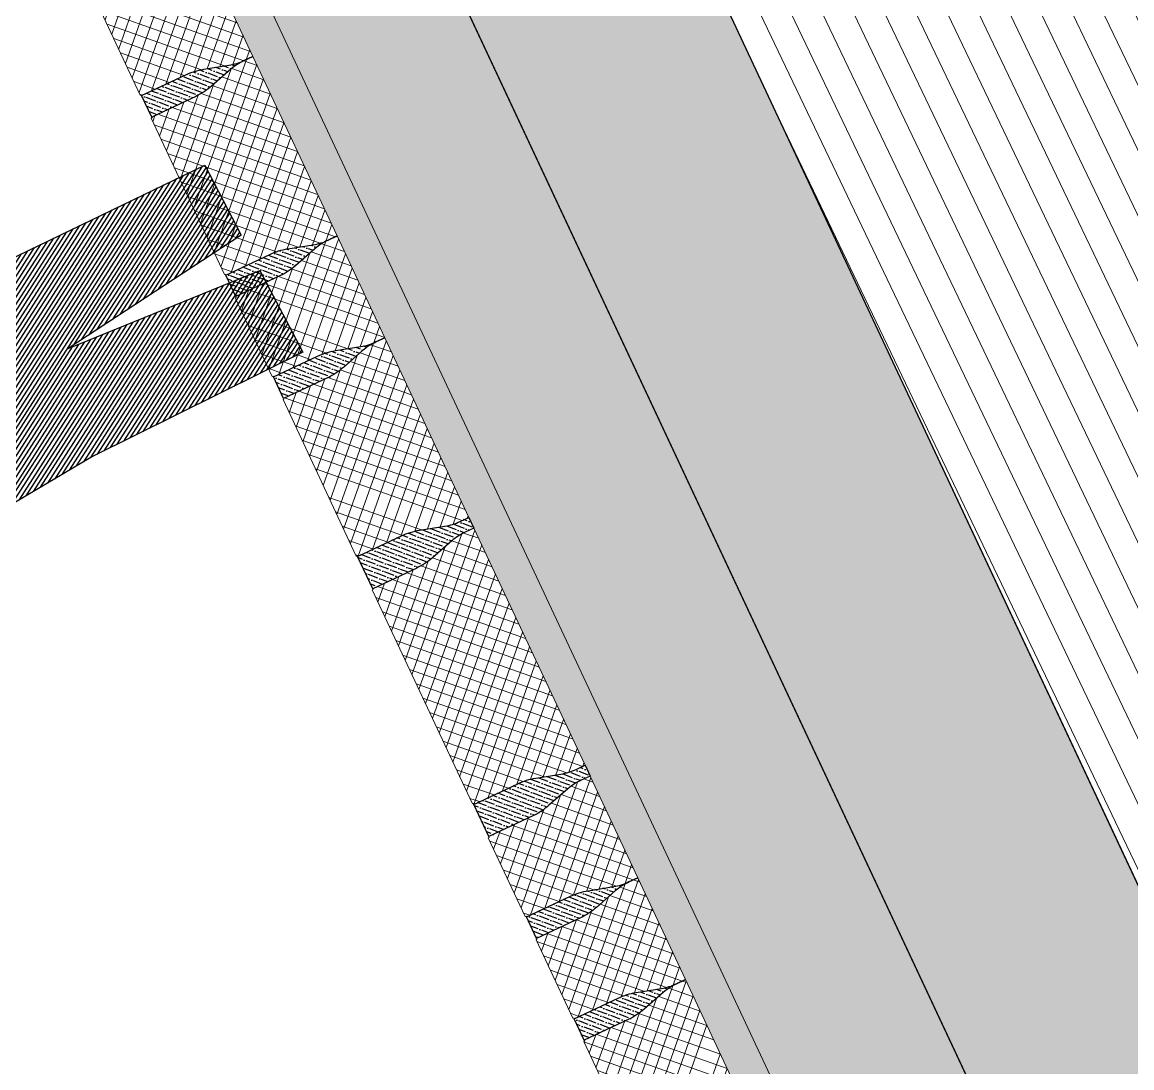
# Model space of a CAD drawing. Header units: metres. Extents: x 678805 to 1359287, y 2747329 to 5497370.
# Drawn here: x 679530.675 to 679531.612, y 2747450.592 to 2747451.475 of the extents above; entities that cross this region are included whole.
import ezdxf

# ---------------------------------------------------------------- set-up
doc = ezdxf.new("R2010")
doc.units = ezdxf.units.M
doc.layers.add('02-L-Waterfeatures 01', color=7, linetype='Continuous', true_color=0x4da6ff)
doc.layers.add('XREF_MON_WATERFEATURE$0$EIT_3 TR sorra', color=7, linetype='Continuous', true_color=0xd8ceb0)
doc.layers.add('XREF_MON_WATERFEATURE$0$-aux', color=50, linetype='Continuous', plot=False)
doc.layers.add('XREF_MON_WATERFEATURE$0$00_Aux', color=6, linetype='Continuous', plot=False)
doc.layers.add('XREF_MON_WATERFEATURE$0$02-L-projecció', color=7, linetype='Continuous', lineweight=5, true_color=0x636363)
doc.layers.add('XREF_MON_WATERFEATURE$0$3-TR tot_u', color=7, linetype='Continuous', lineweight=5, true_color=0x787878)
for name, color, linetype, lineweight in [('XREF_MON_WATERFEATURE$0$02-L-seccionat', 6, 'Continuous', 5), ('XREF_MON_WATERFEATURE$0$3-TR Formigó', 252, 'Continuous', 0), ('XREF_MON_WATERFEATURE$0$3-TR terra compactada', 45, 'Continuous', 0), ('XREF_MON_WATERFEATURE$0$3-TR Tot-u', 37, 'Continuous', 0)]:
    doc.layers.add(name, color=color, linetype=linetype, lineweight=lineweight)
doc.layers.add('XREF_MON_WATERFEATURE$0$03-BK PERSONATGES', color=7, linetype='Continuous')
pattern_1 = [(44.99999999999999, (-9.313225746154785e-10, -4.656612873077393e-10), (-0.006735192090801862, 0.006735192090801865), []), (134.9999999999999, (-9.313225746154785e-10, -4.656612873077393e-10), (-0.006735192090801865, -0.006735192090801862), [])]
pattern_2 = [(43.98579928974752, (14.01263500656933, -101.1524616400711), (0.00192727512556013, 0.006603891924047489), [0.008532812500000061, -0.001706562500000013, 0, -0.001706562500000013])]

# ---------------------------------------------------------------- blocks, each defined once
blk = doc.blocks.new('XREF_MON_WATERFEATURE$0$General Section WaterFalls')
at = {"layer": 'XREF_MON_WATERFEATURE$0$3-TR Formigó'}
h = blk.add_hatch(dxfattribs=at)
h.set_pattern_fill('ANSI37', color=256, scale=0.002999999999999999, angle=-18.27604261022104, style=0)
h.set_pattern_definition(pattern_1)
edge = h.paths.add_edge_path()
edge.add_line((43.13285222649574, -31.16052393056452), (43.13291612892574, -31.15232840087189))
edge.add_arc((43.08450004225597, -31.15195087622851), 0.04841755882590122, -0.4467548583182131, 15.55226428892074)
edge.add_line((43.1311448533088, -31.13896929239854), (43.12536010330892, -31.11818382084884))
edge.add_arc((43.18041241681203, -31.10286236251704), 0.05714459127142179, 179.5532515570036, 195.5522706349158, ccw=False)
edge.add_line((43.12326956354082, -31.10241679660976), (43.123590221138, -31.0612927726875))
edge.add_line((43.12359022116289, -31.06129277404398), (43.12279303969854, -31.06128655787553))
edge.add_line((43.12279303977266, -31.06128655700013), (43.12279962172583, -31.06044250671))
edge.add_line((43.12279962189496, -31.060442507267), (42.97697818343337, -31.05930548423643))
edge.add_line((42.976978182327, -31.05930548417382), (42.97697160244275, -31.06014953710881))
edge.add_line((42.97697160299867, -31.06014953739941), (42.97617442104441, -31.06014331714598))
edge.add_line((42.97617442114279, -31.06014331709594), (42.97585376307611, -31.10126734429593))
edge.add_arc((42.91871091444045, -31.10082178050652), 0.05714458558764935, -16.445766243177218, -0.44674713627517804, ccw=False)
edge.add_line((42.9735176092945, -31.11699984921142), (42.9674094409357, -31.13769259237367))
edge.add_arc((43.01384613895789, -31.15139997424558), 0.04841755093333631, 163.5542296089313, 179.5532487032461)
edge.add_line((42.9654300599359, -31.1510224530939), (42.96536615584776, -31.15921798223892))
edge.add_line((42.9653661553748, -31.15921798208728), (43.13285222635702, -31.16052393053329))
h = blk.add_hatch(dxfattribs=at)
h.set_pattern_fill('ANSI37', color=256, scale=0.002999999999999999, angle=-18.27604261022104, style=0)
h.set_pattern_definition(pattern_1)
edge = h.paths.add_edge_path()
edge.add_line((43.22781239589676, -31.16126793436706), (43.22787630079419, -31.15307240499891))
edge.add_arc((43.17946020932868, -31.15269488980994), 0.04841756340331319, -0.4467438658289858, 15.55227527998455)
edge.add_line((43.22610502270982, -31.13971329526976), (43.22032027322717, -31.11892782438127))
edge.add_arc((43.27537258714437, -31.1036063679494), 0.05714459068712686, 179.5532502593328, 195.5522693413966, ccw=False)
edge.add_line((43.21822973433882, -31.10316080087796), (43.21855039245323, -31.06203677761691))
edge.add_line((43.21855039196089, -31.06203677877784), (43.21775321067805, -31.06203056168854))
edge.add_line((43.21775321103632, -31.06203056126833), (43.21775979287895, -31.06118651094169))
edge.add_line((43.21775979176164, -31.06118651106954), (43.14446422574035, -31.06061499996333))
edge.add_line((43.14446422690526, -31.06061500078067), (43.14445764466003, -31.06145905195515))
edge.add_line((43.14445764385164, -31.06145905097947), (43.14366046256063, -31.06145283094508))
edge.add_line((43.14366046339273, -31.06145283067599), (43.1433398056222, -31.10257685846419))
edge.add_arc((43.08619695762172, -31.1021312973462), 0.05714458413136875, -16.44576432809248, -0.44674519530951784, ccw=False)
edge.add_line((43.14100365154445, -31.11830936418846), (43.13489548226581, -31.13900210753733))
edge.add_arc((43.18133218213916, -31.15270948642865), 0.04841755137164028, 163.5542329003365, 179.5532520194679)
edge.add_line((43.13291610172018, -31.15233196807094), (43.13285219921514, -31.16052749724838))
edge.add_line((43.13285219948739, -31.16052749683149), (43.22781239626472, -31.16126793424156))
h = blk.add_hatch(dxfattribs=at)
h.set_pattern_fill('ANSI37', color=256, scale=0.002999999999999999, angle=-18.27604261022104, style=0)
h.set_pattern_definition(pattern_1)
edge = h.paths.add_edge_path()
edge.add_line((43.32277265004814, -31.16200130293146), (43.32283655494556, -31.15380577356331))
edge.add_arc((43.27442046441138, -31.15342826023698), 0.04841756329248895, -0.4467438236486732, 15.55227535667759)
edge.add_line((43.32106527825817, -31.14044666546397), (43.31528052877552, -31.11966119457549))
edge.add_arc((43.37033284176141, -31.10433973814361), 0.05714459068712686, 179.5532502593328, 195.5522693413966, ccw=False)
edge.add_line((43.31318998849019, -31.10389417037368), (43.31351064660461, -31.06277014711263))
edge.add_line((43.3135106456466, -31.06277014873922), (43.31271346436377, -31.06276393164992))
edge.add_line((43.3127134651877, -31.06276393169537), (43.31272004703033, -31.06191988136873))
edge.add_line((43.31272004684433, -31.06191988103092), (43.23942448082305, -31.06134836992471))
edge.add_line((43.23942448105663, -31.06134837004356), (43.2394178988114, -31.06219242121804))
edge.add_line((43.23941789846867, -31.06219242094085), (43.23862071717767, -31.06218620090646))
edge.add_line((43.23862071754411, -31.06218620110303), (43.23830005977358, -31.10331022889123))
edge.add_arc((43.18115721270442, -31.10286466730759), 0.05714458402054452, -16.445764324364518, -0.44674515957092353, ccw=False)
edge.add_line((43.23596390662715, -31.11904273368418), (43.22985573734851, -31.13973547703305))
edge.add_arc((43.27629243629053, -31.15344285685569), 0.04841755137164028, 163.5542329003365, 179.5532520194679)
edge.add_line((43.22787635633722, -31.15306533779949), (43.22781245383217, -31.16126086697694))
edge.add_line((43.22781245410442, -31.16126086609438), (43.32277265088175, -31.16200130350445))
h = blk.add_hatch(dxfattribs=at)
h.set_pattern_fill('ANSI37', color=256, scale=0.002999999999999999, angle=-18.27604261022104, style=0)
h.set_pattern_definition(pattern_1)
edge = h.paths.add_edge_path()
edge.add_line((43.5540023627691, -31.16380428872071), (43.5540662671138, -31.15560875917003))
edge.add_arc((43.50565017946064, -31.15523124160245), 0.04841755849467181, -0.4467466283651467, 15.55227254300524)
edge.add_line((43.55229499004781, -31.14224965125322), (43.54651024060065, -31.12146417988606))
edge.add_arc((43.60156255681068, -31.10614272183739), 0.05714459440099222, 179.553250484846, 195.5522696561451, ccw=False)
edge.add_line((43.54441969934851, -31.10569715569727), (43.54474035738787, -31.06457313192104))
edge.add_line((43.5447403579019, -31.064573132433), (43.54394317695478, -31.06456691692577))
edge.add_line((43.54394317697734, -31.06456691632047), (43.54394975790013, -31.06372286618046))
edge.add_line((43.54394975770265, -31.06372286612168), (43.3443843754447, -31.06216678298081))
edge.add_line((43.34438437549397, -31.06216678302735), (43.34437779328423, -31.06301083372314))
edge.add_line((43.34437779383734, -31.06301083369181), (43.34358061335971, -31.06300461490684))
edge.add_line((43.34358061244711, -31.06300461525097), (43.34325995426581, -31.10412864094192))
edge.add_arc((43.28611709689721, -31.10368307959288), 0.05714459453390366, -16.445762793266, -0.44674364543789125, ccw=False)
edge.add_line((43.34092380153015, -31.11986114876345), (43.33481563165923, -31.14055389093591))
edge.add_arc((43.38125233352184, -31.15426126867533), 0.04841755342405468, 163.5542355793745, 179.5532547029849)
edge.add_line((43.33283625217155, -31.15388375148177), (43.3327723488927, -31.16207928040367))
edge.add_line((43.33277234807611, -31.16207928117365), (43.55400236222693, -31.16380428903222))
h = blk.add_hatch(dxfattribs=at)
h.set_pattern_fill('ANSI37', color=256, scale=0.002999999999999999, angle=-18.27604261022104, style=0)
h.set_pattern_definition(pattern_1)
edge = h.paths.add_edge_path()
edge.add_line((43.73148810397834, -31.16519170696847), (43.73155200640833, -31.15699617727584))
edge.add_arc((43.68313591880724, -31.15661865239963), 0.04841755882590122, -0.4467548583182131, 15.55226428892074)
edge.add_line((43.72978073125705, -31.14363706856966), (43.72399598125718, -31.12285159701996))
edge.add_arc((43.77904829382896, -31.10753013892099), 0.05714459101218528, 179.5532511125338, 195.5522702470631, ccw=False)
edge.add_line((43.72190544009209, -31.10708457417786), (43.72222609768927, -31.0659605502556))
edge.add_line((43.72222609771416, -31.06596054928377), (43.72142891624981, -31.06595433311533))
edge.add_line((43.72142891678959, -31.06595433410257), (43.72143549874276, -31.06511028381244))
edge.add_line((43.72143549891189, -31.06511028343812), (43.57561406045031, -31.06397326040754))
edge.add_line((43.57561406027526, -31.06397326104343), (43.575607480391, -31.06481731397842))
edge.add_line((43.57560748048127, -31.06481731310487), (43.57481029852701, -31.06481109285144))
edge.add_line((43.57481029815972, -31.06481109233573), (43.57448964009304, -31.10593511953573))
edge.add_arc((43.51734679099172, -31.10548955667764), 0.0571445857302265, -16.445765776522194, -0.4467466918054015, ccw=False)
edge.add_line((43.57215348631144, -31.12166762561537), (43.56604531795263, -31.14236036877762))
edge.add_arc((43.61248201550916, -31.15606775181368), 0.04841755091846363, 163.5542290581637, 179.5532481786626)
edge.add_line((43.56406593648717, -31.15569022856653), (43.56400203239903, -31.16388575771155))
edge.add_line((43.56400203239173, -31.16388575779274), (43.73148810337396, -31.16519170623874))
h = blk.add_hatch(dxfattribs=at)
h.set_pattern_fill('ANSI37', color=256, scale=0.002999999999999999, angle=-18.27604261022104, style=0)
h.set_pattern_definition(pattern_1)
edge = h.paths.add_edge_path()
edge.add_line((43.82644827477634, -31.16593564068899), (43.82651217967376, -31.15774011132083))
edge.add_arc((43.7780960877426, -31.15736259706318), 0.04841756329248895, -0.4467438236486732, 15.55227535667759)
edge.add_line((43.82474090158939, -31.14438100205734), (43.81895615210674, -31.12359553116886))
edge.add_arc((43.87400846555829, -31.10827407473698), 0.05714459042789036, 179.553249814863, 195.5522689535439, ccw=False)
edge.add_line((43.81686561135575, -31.10782850789838), (43.81718626947016, -31.06670448463733))
edge.add_line((43.81718626990914, -31.06670448603109), (43.81638908862631, -31.06669826894179))
edge.add_line((43.81638908851892, -31.06669826898724), (43.81639567036154, -31.0658542186606))
edge.add_line((43.81639567110687, -31.06585421832278), (43.74310010508559, -31.06528270721658))
edge.add_line((43.74310010438785, -31.0652827071026), (43.74309352214262, -31.06612675827707))
edge.add_line((43.74309352226555, -31.06612675776705), (43.74229634097455, -31.06612053773267))
edge.add_line((43.74229634087533, -31.0661205383949), (43.7419756831048, -31.1072445661831))
edge.add_arc((43.68483283603564, -31.10679900413379), 0.05714458402054452, -16.445764324364518, -0.44674515957092353, ccw=False)
edge.add_line((43.73963952902704, -31.12297707074322), (43.7335313597484, -31.14366981409209))
edge.add_arc((43.77996805869043, -31.15737719321623), 0.04841755135676758, 163.554232349569, 179.5532514948844)
edge.add_line((43.7315519801341, -31.15699967439286), (43.73148807762905, -31.16519520357031))
edge.add_line((43.73148807743564, -31.16519520338625), (43.82644827421297, -31.16593564079631))
h = blk.add_hatch(dxfattribs=at)
h.set_pattern_fill('ANSI37', color=256, scale=0.002999999999999999, angle=-18.27604261022104, style=0)
h.set_pattern_definition(pattern_1)
edge = h.paths.add_edge_path()
edge.add_line((43.9939343445003, -31.16724158963189), (43.9939982469303, -31.15904605993925))
edge.add_arc((43.94558216119185, -31.1586685355287), 0.04841755882590122, -0.4467548583182131, 15.55226428892074)
edge.add_line((43.99222697271034, -31.14568695193157), (43.98644222271047, -31.12490148038187))
edge.add_arc((44.04149453621358, -31.10958002274856), 0.05714459110889258, 179.5532510767952, 195.5522701820825, ccw=False)
edge.add_line((43.98435168154538, -31.10913445707411), (43.98467233914256, -31.06801043315184))
edge.add_line((43.98467233963311, -31.06801043334417), (43.98387515816876, -31.06800421717573))
edge.add_line((43.98387515777722, -31.06800421653315), (43.98388173973039, -31.06716016624302))
edge.add_line((43.98388174036518, -31.06716016680002), (43.8380603019036, -31.06602314376945))
edge.add_line((43.83806030126289, -31.06602314254269), (43.83805372137863, -31.06686719547768))
edge.add_line((43.8380537214689, -31.06686719600111), (43.83725653951463, -31.06686097574768))
edge.add_line((43.83725654100999, -31.06686097569764), (43.83693588294332, -31.10798500289764))
edge.add_arc((43.77979303337634, -31.10753944003955), 0.05714458561940226, -16.445765772794118, -0.4467466560668072, ccw=False)
edge.add_line((43.83459972823039, -31.12371750921011), (43.82849155987158, -31.14441025237236))
edge.add_arc((43.87492825742811, -31.15811763331294), 0.0484175508021077, 163.5542290625637, 179.5532482208429)
edge.add_line((43.82651217887178, -31.15774011239409), (43.82644827478364, -31.16593564153912))
edge.add_line((43.82644827477634, -31.16593564068899), (43.99393434575857, -31.16724158913499))
h = blk.add_hatch(dxfattribs=at)
h.set_pattern_fill('ANSI37', color=256, scale=0.002999999999999999, angle=-18.27604261022104, style=0)
h.set_pattern_definition(pattern_1)
edge = h.paths.add_edge_path()
edge.add_line((44.21516436059028, -31.16896657226607), (44.21522826493499, -31.16077104271539))
edge.add_arc((44.16681217821315, -31.1603935258463), 0.04841755849467181, -0.4467466283651467, 15.55227254300524)
edge.add_line((44.21345698833466, -31.14741193503141), (44.2076722388875, -31.12662646366425))
edge.add_arc((44.26272455556318, -31.11130500514992), 0.05714459466022873, 179.5532509293158, 195.5522700439978, ccw=False)
edge.add_line((44.20558169856668, -31.11085943970829), (44.20590235660603, -31.06973541593206))
edge.add_line((44.20590235572308, -31.06973541527987), (44.20510517477596, -31.06972919977264))
edge.add_line((44.20510517572984, -31.06972920009866), (44.20511175665263, -31.06888514995865))
edge.add_line((44.20511175692081, -31.06888514989987), (44.00554637466286, -31.067329066759))
edge.add_line((44.00554637424648, -31.0673290672712), (44.00553979203674, -31.068173117967))
edge.add_line((44.00553979212418, -31.06817311816849), (44.00474261164655, -31.06816689938352))
edge.add_line((44.00474261119962, -31.06816689902917), (44.00442195301832, -31.10929092472011))
edge.add_arc((43.94727909518406, -31.10884536383674), 0.05714459453390366, -16.445762793266, -0.44674364543789125, ccw=False)
edge.add_line((44.00208580028266, -31.12502343161032), (43.99597763041174, -31.14571617378278))
edge.add_arc((44.04241433227435, -31.15942355128936), 0.04841755342405468, 163.5542355793745, 179.5532547029849)
edge.add_line((43.99399824999273, -31.15904603525996), (43.99393434671388, -31.16724156418186))
edge.add_line((43.99393434682861, -31.16724156495184), (44.21516436097944, -31.16896657281041))
at = {"layer": 'XREF_MON_WATERFEATURE$0$3-TR terra compactada'}
h = blk.add_hatch(dxfattribs=at)
h.set_pattern_fill('LINE', color=256, scale=0.007499999999999998)
h.set_pattern_definition([(359.9999999999999, (-1.593222050461918, -1.450000001117587), (3.469446951953614e-18, 0.0238125), [])])
edge = h.paths.add_edge_path(flags=16)
edge.add_arc((87.91270721703768, -34.89102650922723), 0.03000000000000113, 0, 360)
h.paths.add_polyline_path([(60.86794612370431, -34.06345526850782), (60.86794612370431, -34.8165326055605), (77.28848761087283, -34.81653260439634), (77.28848760994151, -35.96653260430321), (94.02980208816007, -35.96653260337189), (94.02346620196477, -34.53352967253886), (88.77741158520803, -34.42881766473874), (88.7764219455421, -34.4783984052483), (88.67512278445065, -34.8564527768176), (84.06023222394288, -34.76436978625134), (83.96552849235013, -34.41241660504602), (83.95774579746649, -34.38224918977357), (83.95875280490145, -34.33179827523418), (79.98875382728875, -34.25026744417846), (79.98875382775441, -35.78771875007078), (77.43852502759546, -35.78771875007078), (77.43852502852678, -35.43748732609674), (78.61814005719498, -35.43770227907225), (78.05505687510595, -33.4629564518109), (67.10211191978306, -33.3788115279749), (67.01179703883827, -33.17811179091223), (66.85097349714488, -33.17687627975829), (63.56725041614845, -33.15126436809078), (63.56725041707978, -34.70336046814919), (61.01713174395263, -34.70336046768352), (61.01713174441829, -34.35336060426198), (62.10765844490379, -34.35336060402915), (61.58575402200222, -32.50950451311655), (50.6815704330802, -32.42573419259861), (50.59114177431911, -32.2250335814897), (50.42511908290908, -32.2237581287045), (47.14811543934047, -32.19819437991828), (47.14721526950598, -33.38156245509163), (44.99754665372893, -33.38156245509163), (44.99754665279761, -33.03156259073876), (45.56926759378985, -33.03156259120442), (45.14311256445944, -31.55625739693642), (34.2616229839623, -31.47266142093576), (34.17091776337475, -31.2719586850144), (34.00475173024461, -31.27068213094026), (30.72633214015514, -31.24511096207425), (30.72633214108646, -32.37863686797209), (28.57621343620121, -32.37863686820492), (28.57621343526989, -32.02863700361922), (29.14793437626213, -32.02863700361922), (28.72177934786305, -30.55333180958405), (17.8412764519453, -30.4697434140835), (17.68143947003409, -31.50181839196011), (28.27606689184904, -31.50181839149445), (28.27606689091772, -32.61037793336436), (44.44740463607013, -32.61037793196738), (44.44740463700145, -34.06345526920632)])
at = {"layer": 'XREF_MON_WATERFEATURE$0$3-TR Tot-u'}
h = blk.add_hatch(dxfattribs=at)
h.set_pattern_fill('EARTH', color=256, scale=0.004999999999999998, angle=-84.07414778341365)
h.set_pattern_definition([(275.9258522165863, (44.29588295286521, -32.63154151011258), (0.03485825126725671, -0.02830242601949161), [0.03175, -0.03175]), (275.9258522165863, (44.30772558040917, -32.63031229283661), (0.03485825126725671, -0.02830242601949161), [0.03175, -0.03175]), (275.9258522165863, (44.31956820748746, -32.62908307556063), (0.03485825126725671, -0.02830242601949161), [0.03175, -0.03175]), (5.925852216586345, (44.32392548862845, -32.63262087898329), (0.02830242601949161, 0.03485825126725671), [0.03174999999999994, -0.03174999999999994]), (5.925852216586345, (44.32515470543876, -32.64446350559592), (0.02830242601949161, 0.03485825126725671), [0.03174999999999994, -0.03174999999999994]), (5.925852216586345, (44.3263839231804, -32.65630613290705), (0.02830242601949161, 0.03485825126725671), [0.03174999999999994, -0.03174999999999994])])
h.paths.add_polyline_path([(34.26260966900736, -31.4726690009702), (45.14311256445944, -31.55625739693642), (45.22670621238649, -31.85156099428423), (45.99745839787647, -31.85156254423782), (45.99745968589559, -31.56282083503902), (45.37285237573087, -31.55802235053852), (45.31806802144274, -31.35759557317942), (34.17091776337475, -31.2719586850144)])
at = {"layer": 'XREF_MON_WATERFEATURE$0$3-TR tot_u'}
h = blk.add_hatch(dxfattribs=at)
h.set_pattern_fill('AR-CONC', color=256, scale=0.0002499999999999997, angle=90.27678088138283)
h.set_pattern_definition([(158.5528234916038, (-5.539041012525558e-06, -0.1028410240542144), (-0.01071414020334408, 0.04444703537656459), [0.004762499999999992, -0.05238749999999992]), (103.5528234916037, (-5.539041012525558e-06, -0.1028410240542144), (-0.042478511822929, -0.02355052202099124), [0.00380999999999999, -0.04191014604249986]), (209.0042681916038, (-0.000898381695151329, -0.09913711715489626), (-0.05319265014223657, 0.02089651386113734), [0.004047502199999994, -0.04452256114999994]), (154.7370234916037, (-0.01204552920535207, -0.1068818944040686), (-0.01159854796105582, 0.06759205884945055), [0.007143749999999993, -0.07858124999999992]), (205.1883811016037, (-0.01301207952201366, -0.1012492310255766), (-0.07752613342460271, 0.03658516449488297), [0.006071255784999993, -0.06678390203999988]), (99.73697466160377, (-0.01204552920535207, -0.1068818944040686), (-0.07752613342278562, 0.03658516449904599), [0.005714991767499993, -0.0628649329799999]), (129.5528234916038, (-0.0110559668391943, -0.09985168324783444), (0.01217751511735449, 0.04406843003303181), [0.004762499999999995, -0.05238749999999995]), (74.55282349160389, (-0.0110559668391943, -0.09985168324783444), (-0.04856998646426811, -3.622266203678892e-06), [0.003809999999999994, -0.04190999999999991]), (180.0042684916038, (-0.01004117308184505, -0.0961793134920299), (-0.03639247154533939, 0.04406480761108347), [0.004047502199999996, -0.04452248439999996]), (146.0528234916038, (-5.539041012525558e-06, -0.1028410240542144), (-0.02028587552938745, -0.005993882991116794), [0, -0.04140199999999994, 0, -0.04254499999999994, 0, -0.04206874999999994]), (116.0528234916039, (-5.539041012525558e-06, -0.1028410240542144), (-0.02905871588294157, 0.007867938773241594), [0, -0.02425699999999996, 0, -0.04044949999999992, 0, -0.01603374999999996]), (76.05282349160386, (0.004500031471252441, -0.1162656124215573), (-0.009427757665139926, 0.03259170348029379), [0, -0.01587499999999993, 0, -0.04952999999999986, 0, -0.06572249999999971]), (66.05282349160387, (0.006520467810332775, -0.1222856075037271), (-0.01780916575072015, 0.03308521069580599), [0, -0.02063749999999998, 0, -0.03289299999999997, 0, -0.04667249999999996])])
h.paths.add_polyline_path([(45.31806802144274, -31.35759557317942), (45.49559780023992, -31.2089550034143), (34.10312230791897, -31.12143342685886), (34.17091776337475, -31.2719586850144)])
at = {"layer": 'XREF_MON_WATERFEATURE$0$EIT_3 TR sorra'}
h = blk.add_hatch(dxfattribs=at)
h.set_pattern_fill('ANSI36', color=256, scale=0.001075000000000009, angle=-1.01420071025247, style=0, double=1)
h.set_pattern_definition([(43.98579928974752, (13.15155288716778, -101.145744050853), (0.00192727512556013, 0.006603891924047489), [0.008532812500000061, -0.001706562500000013, 0, -0.001706562500000013])])
edge = h.paths.add_edge_path()
edge.add_line((43.13285219902173, -31.16052749659866), (43.13291610248209, -31.15233196675591))
edge.add_arc((43.08450002269819, -31.15195444854908), 0.04841755254129393, -0.4467478355714435, 15.55227133748934)
edge.add_line((43.1311448267661, -31.13897285982966), (43.12536007874375, -31.11818738451946))
edge.add_arc((43.18041239399463, -31.10286592296325), 0.0571445943123871, 179.5532539535203, 195.5522730879311, ccw=False)
edge.add_line((43.12326953699812, -31.10242036101408), (43.12359022370323, -31.06129284182592))
edge.add_line((43.12359022349119, -31.06129284179769), (43.14366049221105, -31.06144933900181))
edge.add_line((43.1436604927294, -31.06144933914766), (43.14333980594922, -31.10257685782063))
edge.add_arc((43.08619694551453, -31.10213129408658), 0.05714459736739348, -16.445766153051807, -0.4467470114216212, ccw=False)
edge.add_line((43.14100365107879, -31.11830936651677), (43.13489548278687, -31.13900210724911))
edge.add_arc((43.18133217329159, -31.15270948829129), 0.0484175437761339, 163.5542276742587, 179.5532468264947)
edge.add_line((43.13291610218585, -31.1523319655098), (43.13285219964939, -31.16052749663847))
h = blk.add_hatch(dxfattribs=at)
h.set_pattern_fill('ANSI36', color=256, scale=0.001075000000000009, angle=-1.01420071025247, style=0, double=1)
h.set_pattern_definition([(43.98579928974752, (13.41399912862107, -101.1477939335164), (0.00192727512556013, 0.006603891924047489), [0.008532812500000061, -0.001706562500000013, 0, -0.001706562500000013])])
edge = h.paths.add_edge_path()
edge.add_line((43.2278123726137, -31.16127143194899), (43.22787627434494, -31.15307590251599))
edge.add_arc((43.17946018883958, -31.15269838552922), 0.04841755694313247, -0.4467460378408971, 15.55227308225353)
edge.add_line((43.22610499709845, -31.13971679517999), (43.2203202490406, -31.11893132034847))
edge.add_arc((43.27537256432697, -31.10360986390151), 0.05714459230026574, 179.553249723254, 195.5522688195209, ccw=False)
edge.add_line((43.21822970826179, -31.10316429752856), (43.21855039415761, -31.06203677856353))
edge.add_line((43.21855039522052, -31.06203677784652), (43.23862066433889, -31.06219327273025))
edge.add_line((43.23862066399306, -31.06219327286817), (43.23829997677889, -31.10332079434021))
edge.add_arc((43.1811571274884, -31.10287523129955), 0.0571445857302265, -16.445765776522194, -0.4467466918054015, ccw=False)
edge.add_line((43.23596382280812, -31.11905329953879), (43.22985565437017, -31.13974604071331))
edge.add_arc((43.27629235107452, -31.15345342457294), 0.04841755062626109, 163.5542268638936, 179.5532459959682)
edge.add_line((43.22787627298385, -31.15307590039447), (43.22781237181349, -31.16127143295509))
h = blk.add_hatch(dxfattribs=at)
h.set_pattern_fill('ANSI36', color=256, scale=0.001075000000000009, angle=-1.01420071025247, style=0, double=1)
h.set_pattern_definition([(43.98579928974752, (13.61391927814111, -101.1493457132019), (0.00192727512556013, 0.006603891924047489), [0.008532812500000061, -0.001706562500000013, 0, -0.001706562500000013])])
edge = h.paths.add_edge_path()
edge.add_line((43.33277232060209, -31.1620827736333), (43.32277262663016, -31.16200480284852))
edge.add_line((43.32277262629941, -31.16200480377302), (43.32283652839777, -31.15380927397086))
edge.add_arc((43.27442044671625, -31.15343175199814), 0.04841755279407357, -0.4467514048749424, 15.55226774490095)
edge.add_line((43.32106525218114, -31.14045016700402), (43.31528050268624, -31.1196646916979))
edge.add_arc((43.37033281335607, -31.10434323456138), 0.05714458736414182, 179.5532512957519, 195.5522704501285, ccw=False)
edge.add_line((43.31318996241316, -31.10389766958542), (43.31351064822984, -31.06277014863266))
edge.add_line((43.31351064844057, -31.06277014873922), (43.34358061285739, -31.06300461484583))
edge.add_line((43.34358061337844, -31.06300461478531), (43.34325992660644, -31.10413213640338))
edge.add_arc((43.28611707221717, -31.10368657344952), 0.05714459073350465, -16.445765473899826, -0.44674634346989706, ccw=False)
edge.add_line((43.34092377265915, -31.11986464215443), (43.33481560433174, -31.14055738336545))
edge.add_arc((43.38125229859725, -31.15426476113498), 0.04841754612075075, 163.5542325475677, 179.553251692707)
edge.add_line((43.33283622423187, -31.15388724254444), (43.33277232081107, -31.16208277338106))
edge.add_line((43.33277232060209, -31.1620827736333), (43.32277262663016, -31.16200480284852))
h = blk.add_hatch(dxfattribs=at)
h.set_pattern_fill('ANSI36', color=256, scale=0.001075000000000009, angle=-1.01420071025247, style=0, double=1)
h.set_pattern_definition([(43.98579928974752, (13.84514898993075, -101.1511486959644), (0.00192727512556013, 0.006603891924047489), [0.008532812500000061, -0.001706562500000013, 0, -0.001706562500000013])])
edge = h.paths.add_edge_path()
edge.add_line((43.56400203239173, -31.1638857582584), (43.5540023384198, -31.16380778747362))
edge.add_line((43.55400233808905, -31.16380778606981), (43.55406624018741, -31.15561225626766))
edge.add_arc((43.50565015943721, -31.15523473615758), 0.04841755279407357, -0.4467514048749424, 15.55226774490095)
edge.add_line((43.55229496443644, -31.14225315116346), (43.54651021494154, -31.12146767585734))
edge.add_arc((43.60156252468005, -31.10614621825516), 0.05714458762337835, 179.5532517402217, 195.5522708379812, ccw=False)
edge.add_line((43.54441967466846, -31.10570065351203), (43.54474036048514, -31.06457313255926))
edge.add_line((43.54474036069587, -31.064573132433), (43.57481032511269, -31.06480759853961))
edge.add_line((43.57481032470241, -31.06480759894475), (43.57448963793041, -31.10593512056282))
edge.add_arc((43.51734678493813, -31.10548955667764), 0.05714459073350465, -16.445765473899826, -0.44674634346989706, ccw=False)
edge.add_line((43.57215348351747, -31.12166762677953), (43.56604531519006, -31.14236036799055))
edge.add_arc((43.61248200945556, -31.15606774622574), 0.04841754612075075, 163.5542325475677, 179.553251692707)
edge.add_line((43.56406593555585, -31.15569022716954), (43.56400203213505, -31.16388575800616))
edge.add_line((43.56400203239173, -31.1638857582584), (43.5540023384198, -31.16380778747362))
h = blk.add_hatch(dxfattribs=at)
h.set_pattern_fill('ANSI36', color=256, scale=0.001075000000000009, angle=-1.01420071025247, style=0, double=1)
h.set_pattern_definition([(43.98579928974752, (13.7501887655817, -101.1504117564764), (0.00192727512556013, 0.006603891924047489), [0.008532812500000061, -0.001706562500000013, 0, -0.001706562500000013])])
edge = h.paths.add_edge_path()
edge.add_line((43.73148807743564, -31.16519520245492), (43.73155198089601, -31.15699967261218))
edge.add_arc((43.68313589971513, -31.15662215556949), 0.04841755257304683, -0.446747268807744, 15.55227187194372)
edge.add_line((43.72978070471436, -31.14364056708291), (43.723995956692, -31.12285509177271))
edge.add_arc((43.77904827287421, -31.10753362998366), 0.0571445942156798, 179.5532539892588, 195.5522731529117, ccw=False)
edge.add_line((43.72190541494638, -31.10708806756884), (43.72222610165149, -31.06596054838068))
edge.add_line((43.72222610237077, -31.06596054928377), (43.74229637109062, -31.06611704648789))
edge.add_line((43.74229637067765, -31.06611704523675), (43.74197568389748, -31.10724456390973))
edge.add_arc((43.68483282392845, -31.10679900017567), 0.05714459736739348, -16.445766153051807, -0.4467470114216212, ccw=False)
edge.add_line((43.73963952949271, -31.12297707237303), (43.73353136120079, -31.14366981310538))
edge.add_arc((43.77996805170551, -31.15737719461322), 0.0484175439073625, 163.5542282206263, 179.5532473088979)
edge.add_line((43.73155197920278, -31.15699967229739), (43.73148807666632, -31.16519520342606))
h = blk.add_hatch(dxfattribs=at)
h.set_pattern_fill('ANSI36', color=256, scale=0.001075000000000009, angle=-1.01420071025247, style=0, double=1)
h.set_pattern_definition(pattern_2)
edge = h.paths.add_edge_path()
edge.add_line((43.82644825009629, -31.1659391396679), (43.82651215182754, -31.1577436102349))
edge.add_arc((43.77809606632218, -31.15736609278247), 0.04841755708570963, -0.4467455132575356, 15.55227354001481)
edge.add_line((43.8247408750467, -31.14438450243324), (43.81895612698886, -31.12359902760172))
edge.add_arc((43.87400844180956, -31.1082775706891), 0.05714459220355843, 179.5532497589926, 195.5522688845015, ccw=False)
edge.add_line((43.8168655866757, -31.10783200408332), (43.81718627257153, -31.06670448511828))
edge.add_line((43.81718627223745, -31.0667044846341), (43.83725654135582, -31.06686097951784))
edge.add_line((43.83725654194131, -31.06686098035425), (43.83693585472714, -31.10798850182629))
edge.add_arc((43.77979300683364, -31.10754293762147), 0.0571445854768251, -16.4457662394492, -0.44674710053658373, ccw=False)
edge.add_line((43.83459970029071, -31.12372100609355), (43.82849153185276, -31.14441374726806))
edge.add_arc((43.87492822948843, -31.15812113089487), 0.04841755052477783, 163.554227419061, 179.553246562732)
edge.add_line((43.82651215046644, -31.15774360741489), (43.82644824929608, -31.16593913997551))
h = blk.add_hatch(dxfattribs=at)
h.set_pattern_fill('ANSI36', color=256, scale=0.001075000000000009, angle=-1.01420071025247, style=0, double=1)
h.set_pattern_definition(pattern_2)
edge = h.paths.add_edge_path()
edge.add_line((43.99393431888893, -31.16724508651532), (43.9939982223493, -31.15904955667257))
edge.add_arc((43.94558214116842, -31.15867203800008), 0.04841755268387107, -0.4467473109880312, 15.55227179525065)
edge.add_line((43.99222694570199, -31.14569044997916), (43.98644219767963, -31.12490497466895))
edge.add_arc((44.0414945143275, -31.10958351334557), 0.0571445943123871, 179.5532539535203, 195.5522730879311, ccw=False)
edge.add_line((43.98435165686533, -31.10913795046508), (43.98467234357044, -31.06801043127692))
edge.add_line((43.98467234382406, -31.06801043124869), (44.00474261254391, -31.06816692845281))
edge.add_line((44.00474261213094, -31.06816692883149), (44.00442192535077, -31.10929444750446))
edge.add_arc((43.94727906538174, -31.10884888423607), 0.05714459736739348, -16.445766153051807, -0.4467470114216212, ccw=False)
edge.add_line((44.002085770946, -31.1250269562006), (43.99597760265408, -31.14571969693294))
edge.add_arc((44.04241429269314, -31.1594270770438), 0.04841754379100657, 163.5542282250263, 179.5532473510782)
edge.add_line((43.99399822065607, -31.15904955472797), (43.99393431811961, -31.16724508585664))
h = blk.add_hatch(dxfattribs=at)
h.set_pattern_fill('ANSI36', color=256, scale=0.001075000000000009, angle=-1.01420071025247, style=0, double=1)
h.set_pattern_definition([(62.26184189996857, (68.07752234721556, 216.894108738983), (-0.0002408934137096957, 0.006875154421344565), [0.008532812500000075, -0.001706562500000016, 0, -0.001706562500000016])])
h.paths.add_polyline_path([(34.10252279648557, -31.1214288212359), (45.49559780303389, -31.20895500085317), (45.49583161249757, -31.17895582946949), (34.10248376289383, -31.0901877048891)])
at = {"layer": 'XREF_MON_WATERFEATURE$0$-aux'}
for points in [[(43.13285219902173, -31.160527496133), (43.13285219902173, -31.16052749659866), (43.13291610358283, -31.15233196690679, 0.06992251114754273), (43.1311448267661, -31.13897285982966), (43.12536007864401, -31.11818738467991, -0.06992251114800961), (43.12326953699812, -31.10242036101408), (43.12359022349119, -31.06129284179769), (43.1436604927294, -31.06144933914766), (43.14333980577067, -31.10257685789838, -0.0699225111484148), (43.14100365107879, -31.11830936651677), (43.13489548256621, -31.13900210661814, 0.06992251114798485), (43.13291610218585, -31.1523319655098), (43.13285219902173, -31.160527496133), (43.13285219902173, -31.16052749659866)], [(43.22781237168238, -31.16127143334597), (43.2278123726137, -31.16127143194899), (43.22787627344951, -31.15307590342127, 0.06992251114754273), (43.22610499709845, -31.13971679517999), (43.22032024897635, -31.11893132096156, -0.06992251114800961), (43.21822970826179, -31.10316429752856), (43.21855039522052, -31.06203677784652), (43.23862066399306, -31.06219327286817), (43.23829997656867, -31.10332079371437, -0.0699225111484148), (43.23596382280812, -31.11905329953879), (43.22985565382987, -31.13974604057148, 0.06992251114798485), (43.22787627298385, -31.15307590039447), (43.22781237168238, -31.16127143334597), (43.2278123726137, -31.16127143194899)], [(43.33277232060209, -31.1620827736333), (43.32277262629941, -31.16200480377302), (43.32283652853221, -31.15380927314982, 0.06992251114754273), (43.32106525218114, -31.14045016700402), (43.31528050312772, -31.11966469092295, -0.06992251114800961), (43.31318996241316, -31.10389766958542), (43.31351064844057, -31.06277014873922), (43.34358061337844, -31.06300461478531), (43.34325992595404, -31.10413213633001, -0.0699225111484148), (43.34092377265915, -31.11986464215443), (43.33481560414657, -31.14055738388561, 0.06992251114798485), (43.33283622423187, -31.15388724254444), (43.33277232060209, -31.1620827736333), (43.32277262629941, -31.16200480377302)], [(43.56400203239173, -31.1638857582584), (43.55400233808905, -31.16380778606981), (43.55406623985618, -31.15561225777492, 0.06992251114754273), (43.55229496443644, -31.14225315116346), (43.54651021538302, -31.12146767554805, -0.06992251114800961), (43.54441967466846, -31.10570065351203), (43.54474036069587, -31.064573132433), (43.57481032470241, -31.06480759894475), (43.57448963774368, -31.10593512048945, -0.0699225111484148), (43.57215348351747, -31.12166762677953), (43.56604531547055, -31.14236036804505, 0.06992251114798485), (43.56406593555585, -31.15569022716954), (43.56400203239173, -31.1638857582584), (43.55400233808905, -31.16380778606981)], [(43.73148807743564, -31.16519520338625), (43.73148807743564, -31.16519520245492), (43.73155198106542, -31.15699967416003, 0.06992251114754273), (43.72978070471436, -31.14364056708291), (43.72399595705792, -31.1228550914675, -0.06992251114800961), (43.72190541494638, -31.10708806756884), (43.72222610237077, -31.06596054928377), (43.74229637067765, -31.06611704523675), (43.74197568418458, -31.1072445649188, -0.0699225111484148), (43.73963952949271, -31.12297707237303), (43.73353136144578, -31.14366981270723, 0.06992251114798485), (43.73155197920278, -31.15699967229739), (43.73148807743564, -31.16519520338625), (43.73148807743564, -31.16519520245492)], [(43.82644824916497, -31.16593914059922), (43.82644825009629, -31.1659391396679), (43.82651215232909, -31.15774361020885, 0.06992251114754273), (43.8247408750467, -31.14438450243324), (43.8189561269246, -31.123599026585, -0.06992251114800961), (43.8168655866757, -31.10783200408332), (43.81718627223745, -31.0667044846341), (43.83725654194131, -31.06686098035425), (43.83693585498258, -31.10798850096762, -0.0699225111484148), (43.83459970029071, -31.12372100609355), (43.82849153224379, -31.14441374735907, 0.06992251114798485), (43.82651215046644, -31.15774360741489), (43.82644824916497, -31.16593914059922), (43.82644825009629, -31.1659391396679)], [(43.99393431888893, -31.16724508651532), (43.99393431888893, -31.16724508651532), (43.99399822205305, -31.15904955612496, 0.06992251114754273), (43.99222694570199, -31.14569044997916), (43.98644219804555, -31.12490497459657, -0.06992251114800961), (43.98435165686533, -31.10913795046508), (43.98467234382406, -31.06801043124869), (44.00474261213094, -31.06816692883149), (44.00442192563787, -31.10929444758222, -0.0699225111484148), (44.002085770946, -31.1250269562006), (43.99597760243341, -31.14571969723329, 0.06992251114798485), (43.99399822065607, -31.15904955472797), (43.99393431888893, -31.16724508651532), (43.99393431888893, -31.16724508651532)]]:
    blk.add_lwpolyline(points, format="xyb", dxfattribs=at)
at = {"layer": 'XREF_MON_WATERFEATURE$0$00_Aux'}
blk.add_lwpolyline([(34.26260966900736, -31.4726690009702), (45.14311256445944, -31.55625739693642), (45.22670621238649, -31.85156099428423), (45.99745839787647, -31.85156254423782), (45.99745968589559, -31.56282083503902), (45.37285237573087, -31.55802235053852), (45.31806802144274, -31.35759557317942), (34.17091776337475, -31.2719586850144)], close=True, dxfattribs=at)
at = {"layer": 'XREF_MON_WATERFEATURE$0$02-L-projecció'}
for points in [[(30.72633214015514, -31.24511096207425), (34.00475173024461, -31.27068213094026), (34.17091776337475, -31.2719586850144), (34.2616229839623, -31.47266142093576), (45.14311256445944, -31.55625739693642), (45.56926759378985, -33.03156259120442), (44.99754665279761, -33.03156259073876), (44.99754665372893, -33.38156245509163), (47.14721526950598, -33.38156245509163), (47.14811543934047, -32.19819437991828), (50.42511908290908, -32.2237581287045), (50.59114177431911, -32.2250335814897), (50.6815704330802, -32.42573419259861), (61.58575402200222, -32.50950451311655), (62.10765844490379, -34.35336060402915), (61.01713174441829, -34.35336060426198), (61.01713174395263, -34.70336046768352), (63.56725041707978, -34.70336046814919), (63.56725041614845, -33.15126436809078), (66.85097349714488, -33.17687627975829)], [(34.10252279648557, -31.1214288212359), (45.49559780256823, -31.20895500155166)], [(30.72633214015514, -31.24549599387683), (45.49444547714666, -31.35895057534799)], [(34.26260966900736, -31.4726690009702), (45.14311256445944, -31.55625739693642)]]:
    blk.add_lwpolyline(points, dxfattribs=at)
at = {"layer": 'XREF_MON_WATERFEATURE$0$02-L-seccionat'}
for points in [[(43.13285222649574, -31.16052393056452), (43.13291612826288, -31.15232840040699, 0.06992251114875708), (43.1311448533088, -31.13896929239854), (43.12536010378972, -31.11818382097408, -0.0699225111482901), (43.12326956354082, -31.10241679660976), (43.12359022116289, -31.06129277404398), (43.12279303977266, -31.06128655700013), (43.12279962189496, -31.060442507267), (42.976978182327, -31.05930548417382), (42.97697160299867, -31.06014953739941), (42.97617442114279, -31.06014331709594), (42.97585376305506, -31.10126734455116, -0.0699225111482901), (42.9735176092945, -31.11699984921142), (42.96740944031626, -31.13769259187393, 0.06992251114875708), (42.9654300599359, -31.1510224530939), (42.9653661553748, -31.15921798208728)], [(43.22781239589676, -31.16126793436706), (43.22787630045786, -31.15307240514085, 0.06992251114875708), (43.22610502270982, -31.13971329526976), (43.2203202736564, -31.11892782477662, -0.0699225111482901), (43.21822973433882, -31.10316080087796), (43.21855039196089, -31.06203677877784), (43.21775321103632, -31.06203056126833), (43.21775979176164, -31.06118651106954), (43.14446422690526, -31.06061500078067), (43.14445764385164, -31.06145905097947), (43.14366046339273, -31.06145283067599), (43.14333980483934, -31.10257685929537, -0.0699225111482901), (43.14100365154445, -31.11830936418846), (43.13489548256621, -31.1390021070838, 0.06992251114875708), (43.13291610172018, -31.15233196807094), (43.13285219948739, -31.16052749683149)], [(43.32277265004814, -31.16200130293146), (43.32283655600622, -31.15380577510223, 0.06992251114875708), (43.32106527825817, -31.14044666546397), (43.31528052827343, -31.11966119450517, -0.0699225111482901), (43.31318998849019, -31.10389417037368), (43.3135106456466, -31.06277014873922), (43.3127134651877, -31.06276393169537), (43.31272004684433, -31.06191988103092), (43.23942448105663, -31.06134837004356), (43.23941789846867, -31.06219242094085), (43.23862071754411, -31.06218620110303), (43.23830005899072, -31.10331022855826, -0.0699225111482901), (43.23596390662715, -31.11904273368418), (43.22985573718324, -31.13973547657952, 0.06992251114875708), (43.22787635633722, -31.15306533779949), (43.22781245410442, -31.16126086609438)], [(43.5540023627691, -31.16380428872071), (43.55406626639888, -31.15560875856318, 0.06992251114875708), (43.55229499004781, -31.14224965125322), (43.54651024052873, -31.12146418029442, -0.0699225111482901), (43.54441969934851, -31.10569715569727), (43.5447403579019, -31.064573132433), (43.54394317697734, -31.06456691632047), (43.54394975770265, -31.06372286612168), (43.34438437549397, -31.06216678302735), (43.34437779383734, -31.06301083369181), (43.34358061244711, -31.06300461525097), (43.34325995482504, -31.10412864107639, -0.0699225111482901), (43.34092380153015, -31.11986114876345), (43.33481563162059, -31.14055389165878, 0.06992251114875708), (43.33283625217155, -31.15388375148177), (43.33277234807611, -31.16207928117365)], [(43.73148810397834, -31.16519170696847), (43.73155200621113, -31.1569961772766, 0.06992251114875708), (43.72978073125705, -31.14363706856966), (43.72399598127231, -31.1228515971452, -0.0699225111482901), (43.72190544009209, -31.10708457417786), (43.72222609771416, -31.06596054928377), (43.72142891678959, -31.06595433410257), (43.72143549891189, -31.06511028343812), (43.57561406027526, -31.06397326104343), (43.57560748048127, -31.06481731310487), (43.57481029815972, -31.06481109233573), (43.57448964053765, -31.10593512048945, -0.0699225111482901), (43.57215348631144, -31.12166762561537), (43.56604531733319, -31.14236036874354, 0.06992251114875708), (43.56406593648717, -31.15569022856653), (43.56400203239173, -31.16388575779274)], [(43.82644827477634, -31.16593564068899), (43.82651217933744, -31.15774011146277, 0.06992251114875708), (43.82474090158939, -31.14438100205734), (43.81895615207031, -31.12359553202987, -0.0699225111482901), (43.81686561135575, -31.10782850789838), (43.81718626990914, -31.06670448603109), (43.81638908851892, -31.06669826898724), (43.81639567110687, -31.06585421832278), (43.74310010438785, -31.0652827071026), (43.74309352226555, -31.06612675776705), (43.74229634087533, -31.0661205383949), (43.74197568325326, -31.10724456608295, -0.0699225111482901), (43.73963952902704, -31.12297707074322), (43.73353136098012, -31.14366981387138, 0.06992251114875708), (43.7315519801341, -31.15699967439286), (43.73148807743564, -31.16519520338625)], [(43.9939343445003, -31.16724158963189), (43.99399824719876, -31.15904605994001, 0.06992251114875708), (43.99222697271034, -31.14568695193157), (43.98644222319126, -31.12490147957578, -0.0699225111482901), (43.98435168154538, -31.10913445707411), (43.98467233963311, -31.06801043334417), (43.98387515777722, -31.06800421653315), (43.98388174036518, -31.06716016680002), (43.83806030126289, -31.06602314254269), (43.8380537214689, -31.06686719600111), (43.83725654100999, -31.06686097569764), (43.8369358824566, -31.10798500338569, -0.0699225111482901), (43.83459972823039, -31.12371750921011), (43.8284915597178, -31.14441025233828, 0.06992251114875708), (43.82651217887178, -31.15774011239409), (43.82644827477634, -31.16593564068899)], [(44.21516436059028, -31.16896657226607), (44.21522826515138, -31.1607710425742, 0.06992251114875708), (44.21345698833466, -31.14741193503141), (44.20767223881558, -31.12662646360695, -0.0699225111482901), (44.20558169856668, -31.11085943970829), (44.20590235572308, -31.06973541527987), (44.20510517572984, -31.06972920009866), (44.20511175692081, -31.06888514989987), (44.00554637424648, -31.0673290672712), (44.00553979212418, -31.06817311816849), (44.00474261119962, -31.06816689902917), (44.00442195357755, -31.10929092438892, -0.0699225111482901), (44.00208580028266, -31.12502343161032), (43.99597762990743, -31.14571617427282, 0.06992251114875708), (43.99399824999273, -31.15904603525996), (43.99393434682861, -31.16724156495184)]]:
    blk.add_lwpolyline(points, format="xyb", close=True, dxfattribs=at)
blk = doc.blocks.new('XREF_MON_WATERFEATURE$0$BURKA 01-2')
h = blk.add_hatch()
h.set_pattern_fill('LINE', color=256, scale=0.0009999999999999996, angle=60.76139713918094)
h.set_pattern_definition([(60.76139713918094, (2051899.237060571, -1899947.657448563), (-0.00277048336293771, 0.001550821374525561), [])])
edge = h.paths.add_edge_path()
edge.add_ellipse((-0.0461539993993938, 1.403318849392235), major_axis=(-0.01709438678110709, 0.06056600540400332), ratio=0.999999996392172, start_angle=68.01249639431289, end_angle=268.894176794871)
edge.add_line((0.01473063160665333, 1.419241185300052), (0.05607958082501826, 1.295590180565983))
edge.add_arc((-0.6160912590567023, 0.9865277237258852), 0.7398197345767715, 364.2881334426877, 384.6928523627457, ccw=False)
edge.add_arc((-2.3240117484238, 0.7253266118932515), 2.466066131897215, 360.051629841209, 367.37424313437157, ccw=False)
edge.add_line((0.1420533822383732, 0.7275488101877272), (0.09799370313365666, 0.7280754111107535))
edge.add_line((0.09799370309337974, 0.728075411170721), (0.09475415043687274, 0.7497132981808533))
edge.add_line((0.09475415013730526, 0.7497132979333401), (0.09545732009215482, 0.7883346344819699))
edge.add_line((0.09545732010155916, 0.7883346346206963), (0.0818857070289184, 0.8356652689627909))
edge.add_line((0.08188570709899068, 0.8356652690563351), (0.02829320287391157, 1.193624750619454))
edge.add_line((0.02829320309683681, 1.193624750711024), (0.04243256565349385, 1.000536477296055))
edge.add_arc((0.2205170143861324, 0.9872486270032823), 0.1785795001809512, 175.7327575089251, 207.4221451148718)
edge.add_line((0.06200316245667636, 0.9050051067024469), (0.08188570733336739, 0.8356652688467223))
edge.add_line((0.08188570709899068, 0.8356652690563351), (0.09475415021678188, 0.7497132981656106))
edge.add_line((0.09475415013730526, 0.7497132979333401), (0.09107847073562353, 0.547827998278998))
edge.add_line((0.09107847092673182, 0.5478279984090477), (0.07357902555182536, 0.2023668948900051))
edge.add_line((0.0735790254548192, 0.2023668950423598), (0.07795787498853321, -7.7134243436916e-11))
edge.add_line((0.07795787486247718, -2.328306436538696e-10), (-4.409459741783195e-10, -1.560607407191661e-10))
edge.add_line((0, 0), (-0.01666993596142231, 0.177562905568318))
edge.add_line((-0.01666993624530733, 0.1775629054754972), (-0.03375462743720894, -1.985474007426546e-10))
edge.add_line((-0.03375462745316327, -2.328306436538696e-10), (-0.1004503255985481, -1.666520359211443e-10))
edge.add_line((-0.1004503252916038, 0), (-0.1080116171838738, 0.2460967041121376))
edge.add_line((-0.1080116173252463, 0.246096703922376), (-0.1517682062671565, 0.6156059111119373))
edge.add_line((-0.1517682066187263, 0.6156059112399817), (-0.1492041933859433, 0.7323228488114067))
edge.add_line((-0.149204193148762, 0.7323228486347944), (-0.1418857848878909, 0.8415225270853387))
edge.add_line((-0.141885784920305, 0.8415225269272923), (-0.118651662964978, 0.9551281277741194))
edge.add_line((-0.118651662953198, 0.9551281281746924), (-0.1211401891220096, 1.166591266574011))
edge.add_line((-0.12114018923603, 1.166591266635805), (-0.1321232049453786, 0.9871922664967308))
edge.add_line((-0.1321232048794627, 0.9871922661550343), (-0.1418857849566294, 0.8415225270479628))
edge.add_line((-0.141885784920305, 0.8415225269272923), (-0.1473973330095197, 0.8145732510927792))
edge.add_line((-0.1473973328247666, 0.8145732511766255), (-0.149204192996423, 0.7323228485605943))
edge.add_line((-0.149204193148762, 0.7323228486347944), (-0.1847970138949046, 0.9696462197738014))
edge.add_arc((0.3658622477669269, 1.087326630949974), 0.5630935104042489, 145.0332545677762, 192.0631180555309, ccw=False)
blk.add_lwpolyline([(0.01473063114099205, 1.419241185765713, -0.04091423624924612), (-0.0955843310803175, 1.410036029759794, 0.2081362446174419), (-0.184797013644129, 0.9696462196297944), (-0.149204193148762, 0.7323228486347944), (-0.1321232048794627, 0.9871922661550343), (-0.12114018923603, 1.166591266635805), (-0.118651662953198, 0.9551281281746924), (-0.1473973328247666, 0.8145732511766255), (-0.1517682066187263, 0.6156059112399817), (-0.1080116173252463, 0.246096703922376), (-0.1004503252916038, 0), (-0.03375462745316327, -2.328306436538696e-10), (-0.01666993647813797, 0.1775629054754972), (0, 0), (0.07795787486247718, -2.328306436538696e-10), (0.0735790254548192, 0.2023668950423598), (0.09107847092673182, 0.5478279984090477), (0.09545732010155916, 0.7883346346206963), (0.06200316245667636, 0.9050051067024469, -0.1391590252247303), (0.04243256524205208, 1.000536477193236), (0.02829320309683681, 1.193624750711024), (0.09799370309337974, 0.728075411170721), (0.1420533822383732, 0.7275488101877272, 0.03961305705381955), (0.1181042001117021, 1.06635237718001, 0.08630776004069173), (0.05607958021573722, 1.295590180903673), (0.01473063114099205, 1.419241185765713)], format="xyb")
blk = doc.blocks.new('XREF_MON_WATERFEATURE')
at = {"rotation": 115.5575828871378}
blk.add_blockref('XREF_MON_WATERFEATURE$0$General Section WaterFalls', (679521.7318272466, 2747398.310749386), dxfattribs=at)
at = {"layer": 'XREF_MON_WATERFEATURE$0$03-BK PERSONATGES', "extrusion": (-6.718839321352525e-06, -7.978770125884405e-06, -0.9999999999455983), "yscale": 0.9800000000000032, "zscale": -1, "rotation": 242.3371670066196}
blk.add_blockref('XREF_MON_WATERFEATURE$0$BURKA 01-2', (-679530.875491552, 2747451.26520378, -26.48693890838665), dxfattribs=at)

msp = doc.modelspace()

# ---------------------------------------------------------------- block references
at = {"layer": '02-L-Waterfeatures 01', "color": 18, "true_color": 0x000000}
msp.add_blockref('XREF_MON_WATERFEATURE', (0, 0), dxfattribs=at)

doc.saveas('drawing.dxf')
